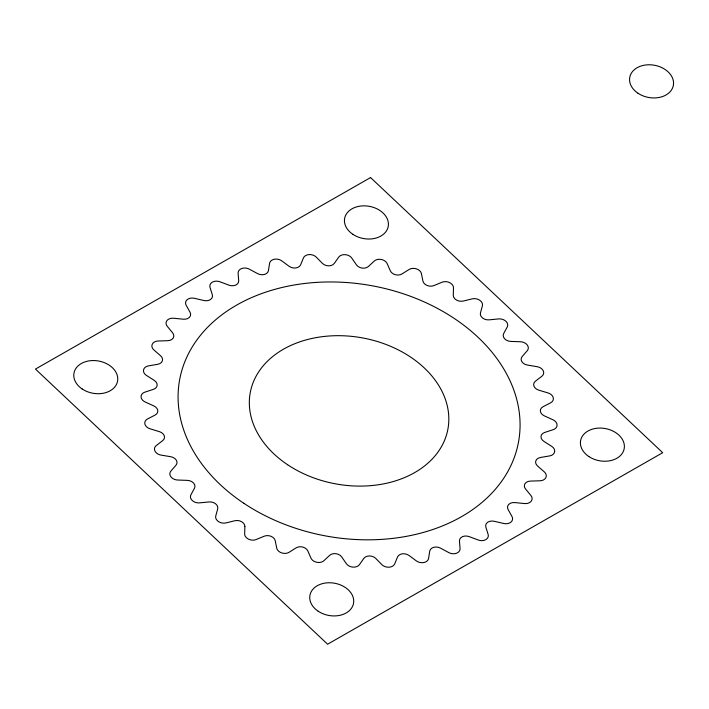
<?xml version="1.0" encoding="UTF-8"?>
<svg xmlns="http://www.w3.org/2000/svg" width="709" height="709" viewBox="0 0 709 709"><rect width="100%" height="100%" fill="white"/><g stroke="black" fill="none" stroke-linecap="round" stroke-linejoin="round"><path stroke-width="1.06" d="M244.88 526.565L244.649 533.833A7.462 5.512 10.4 0 0 248.478 539.141A7.462 5.512 10.4 0 0 256.153 539.54L264.262 536.181A7.179 5.3 10.4 0 1 275.243 540.728L276.705 548.057A7.462 5.512 10.4 0 0 281.624 552.878A7.462 5.512 10.4 0 0 289.13 552.267L296.185 547.827A7.179 5.3 10.4 0 1 307.839 550.946L310.95 558.107A7.462 5.512 10.4 0 0 316.826 562.299A7.462 5.512 10.4 0 0 323.933 560.695L329.72 555.307A7.179 5.3 10.4 0 1 341.694 556.911L346.364 563.69A7.462 5.512 10.4 0 0 353.002 567.12A7.462 5.512 10.4 0 0 359.498 564.577L363.832 558.408A7.179 5.3 10.4 0 1 375.779 558.435L381.85 564.621A7.462 5.512 10.4 0 0 389.064 567.2A7.462 5.512 10.4 0 0 394.745 563.788L397.501 557.026A7.179 5.3 10.4 0 1 409.04 555.475L416.343 560.89A7.462 5.512 10.4 0 0 423.911 562.521A7.462 5.512 10.4 0 0 428.608 558.355L429.707 551.194A7.179 5.3 10.4 0 1 440.493 548.128L448.797 552.603A7.462 5.512 10.4 0 0 456.481 553.242A7.462 5.512 10.4 0 0 460.052 548.438L459.45 541.109A7.179 5.3 10.4 0 1 469.154 536.607L478.221 540.001A7.462 5.512 10.4 0 0 485.789 539.638A7.462 5.512 10.4 0 0 488.12 534.347L485.842 527.062A7.179 5.3 10.4 0 1 494.173 521.266L503.718 523.481A7.462 5.512 10.4 0 0 510.941 522.116A7.462 5.512 10.4 0 0 511.969 516.498L508.087 509.487A7.179 5.3 10.4 0 1 514.787 502.575L524.509 503.541A7.462 5.512 10.4 0 0 531.174 501.219A7.462 5.512 10.4 0 0 530.864 495.44L525.493 488.918A7.179 5.3 10.4 0 1 530.359 481.092L539.983 480.782A7.462 5.512 10.4 0 0 545.877 477.574A7.462 5.512 10.4 0 0 544.237 471.822L537.537 465.981A7.179 5.3 10.4 0 1 540.426 457.482L549.652 455.905A7.462 5.512 10.4 0 0 554.598 451.908A7.462 5.512 10.4 0 0 551.682 446.342L543.865 441.361A7.179 5.3 10.4 0 1 544.68 432.455L553.224 429.654A7.462 5.512 10.4 0 0 557.079 424.992A7.462 5.512 10.4 0 0 552.976 419.79L544.264 415.828A7.179 5.3 10.4 0 1 542.997 406.771L550.592 402.836A7.462 5.512 10.4 0 0 553.233 397.652A7.462 5.512 10.4 0 0 548.066 392.963L538.734 390.136A7.179 5.3 10.4 0 1 535.41 381.212L541.836 376.266A7.462 5.512 10.4 0 0 543.191 370.71A7.462 5.512 10.4 0 0 537.112 366.686L527.443 365.073A7.179 5.3 10.4 0 1 522.17 356.556L527.23 350.742A7.462 5.512 10.4 0 0 527.248 344.991A7.462 5.512 10.4 0 0 520.45 341.756L510.737 341.41A7.179 5.3 10.4 0 1 503.665 333.549L507.21 327.053A7.462 5.512 10.4 0 0 505.889 321.274A7.462 5.512 10.4 0 0 498.569 318.917L489.113 319.848A7.179 5.3 10.4 0 1 480.463 312.899L482.377 305.907A7.462 5.512 10.4 0 0 479.771 300.279A7.462 5.512 10.4 0 0 472.159 298.879L463.234 301.059A7.179 5.3 10.4 0 1 453.273 295.219L453.503 287.951A7.462 5.512 10.4 0 0 449.674 282.643A7.462 5.512 10.4 0 0 441.999 282.244L433.89 285.603A7.179 5.3 10.4 0 1 422.91 281.056L421.447 273.727A7.462 5.512 10.4 0 0 416.529 268.906A7.462 5.512 10.4 0 0 409.022 269.517L401.968 273.958A7.179 5.3 10.4 0 1 390.313 270.838L387.203 263.677A7.462 5.512 10.4 0 0 381.327 259.485A7.462 5.512 10.4 0 0 374.219 261.089L368.441 266.478A7.179 5.3 10.4 0 1 356.459 264.874L351.788 258.094A7.462 5.512 10.4 0 0 345.15 254.664A7.462 5.512 10.4 0 0 338.654 257.207L334.32 263.376A7.179 5.3 10.4 0 1 322.373 263.349L316.303 257.154A7.462 5.512 10.4 0 0 309.089 254.584A7.462 5.512 10.4 0 0 303.408 257.996L300.651 264.758A7.179 5.3 10.4 0 1 289.112 266.309L281.81 260.894A7.462 5.512 10.4 0 0 274.25 259.264A7.462 5.512 10.4 0 0 269.553 263.429L268.454 270.59A7.179 5.3 10.4 0 1 257.668 273.656L249.355 269.181A7.462 5.512 10.4 0 0 241.672 268.543A7.462 5.512 10.4 0 0 238.109 273.346L238.703 280.675A7.179 5.3 10.4 0 1 228.998 285.178L219.932 281.783A7.462 5.512 10.4 0 0 212.372 282.147A7.462 5.512 10.4 0 0 210.032 287.437L212.31 294.714A7.179 5.3 10.4 0 1 203.979 300.519L194.434 298.303A7.462 5.512 10.4 0 0 187.211 299.668A7.462 5.512 10.4 0 0 186.183 305.287L190.065 312.288A7.179 5.3 10.4 0 1 183.365 319.21L173.643 318.244A7.462 5.512 10.4 0 0 166.978 320.565A7.462 5.512 10.4 0 0 167.289 326.344L172.659 332.867A7.179 5.3 10.4 0 1 167.794 340.692L158.169 341.002A7.462 5.512 10.4 0 0 152.275 344.211A7.462 5.512 10.4 0 0 153.915 349.962L160.615 355.803A7.179 5.3 10.4 0 1 157.726 364.302L148.509 365.879A7.462 5.512 10.4 0 0 143.555 369.876A7.462 5.512 10.4 0 0 146.471 375.442L154.287 380.414A7.179 5.3 10.4 0 1 153.472 389.33L144.928 392.13A7.462 5.512 10.4 0 0 141.073 396.792A7.462 5.512 10.4 0 0 145.177 401.994L153.888 405.956A7.179 5.3 10.4 0 1 155.165 415.013L147.561 418.948A7.462 5.512 10.4 0 0 144.92 424.133A7.462 5.512 10.4 0 0 150.086 428.812L159.419 431.648A7.179 5.3 10.4 0 1 162.742 440.573L156.317 445.518A7.462 5.512 10.4 0 0 154.961 451.075A7.462 5.512 10.4 0 0 161.04 455.098L170.709 456.711A7.179 5.3 10.4 0 1 175.983 465.228L170.922 471.042A7.462 5.512 10.4 0 0 170.904 476.794A7.462 5.512 10.4 0 0 177.702 480.028L187.415 480.374A7.179 5.3 10.4 0 1 194.488 488.235L190.951 494.731A7.462 5.512 10.4 0 0 192.263 500.51A7.462 5.512 10.4 0 0 199.583 502.867L209.04 501.937A7.179 5.3 10.4 0 1 217.69 508.885L215.775 515.877A7.462 5.512 10.4 0 0 218.381 521.505A7.462 5.512 10.4 0 0 225.994 522.905L234.918 520.725A7.179 5.3 10.4 0 1 244.88 526.565M370.559 177.569L35.45 369.088L327.593 644.215L662.702 452.697L370.559 177.569M287.659 464.767A100.492 74.206 10.4 0 0 447.849 429.406A100.492 74.206 10.4 0 0 311.73 338.503A100.492 74.206 10.4 0 0 287.659 464.767M243.781 503.248A172.269 127.212 10.4 0 0 518.403 442.629A172.269 127.212 10.4 0 0 285.045 286.799A172.269 127.212 10.4 0 0 243.781 503.248M318.181 611.229A22.165 16.369 10.4 0 0 353.516 603.43A22.165 16.369 10.4 0 0 323.49 583.374A22.165 16.369 10.4 0 0 318.181 611.229M82.217 389.011A22.165 16.369 10.4 0 0 117.552 381.212A22.165 16.369 10.4 0 0 87.526 361.165A22.165 16.369 10.4 0 0 82.217 389.011M588.842 456.534A22.165 16.369 10.4 0 0 624.177 448.735A22.165 16.369 10.4 0 0 594.151 428.688A22.165 16.369 10.4 0 0 588.842 456.534M638.003 93.251A22.165 16.369 10.4 0 0 673.337 85.452A22.165 16.369 10.4 0 0 643.311 65.396A22.165 16.369 10.4 0 0 638.003 93.251M352.878 234.324A22.165 16.369 10.4 0 0 388.213 226.525A22.165 16.369 10.4 0 0 358.187 206.47A22.165 16.369 10.4 0 0 352.878 234.324"/></g></svg>
